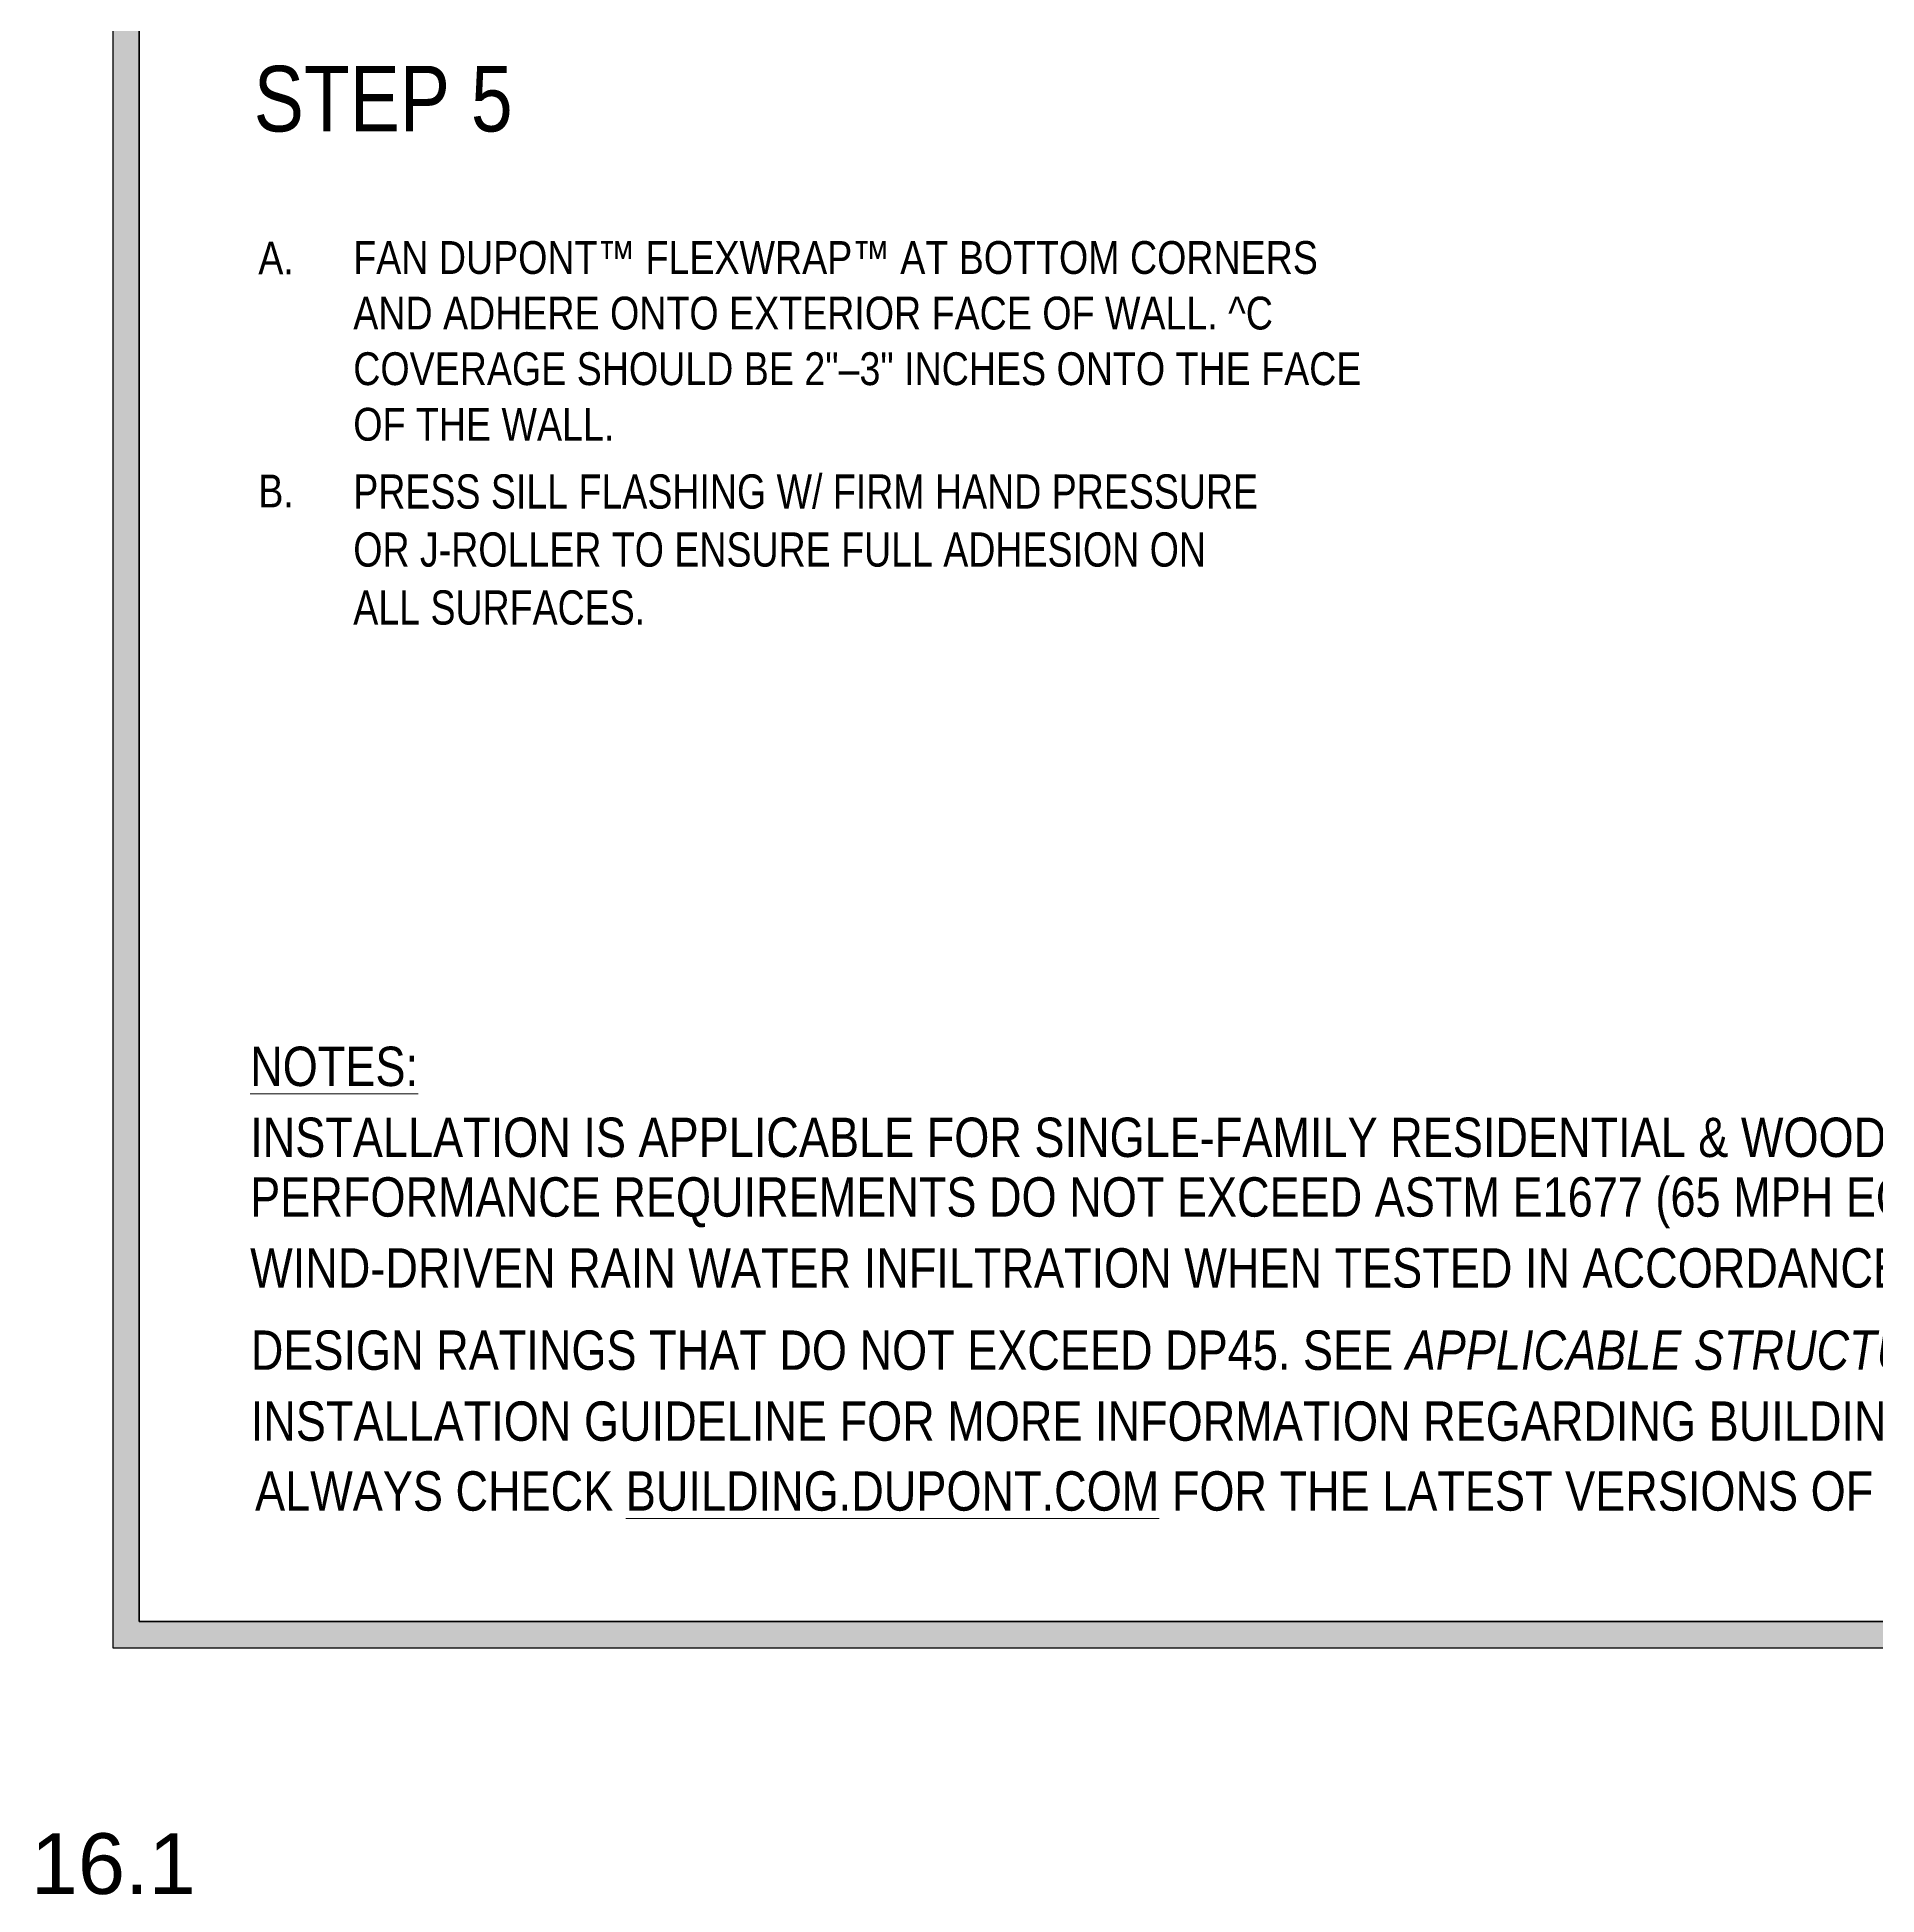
# Model space of a CAD drawing. Extents: x -1140 to 5605, y -816 to 2382.
# Drawn here: x -1140 to -509, y -816 to -179 of the extents above; entities that cross this region are included whole.
import ezdxf

# ---------------------------------------------------------------- set-up
doc = ezdxf.new("R2010")
doc.units = 0
doc.header["$MEASUREMENT"] = 0
for name, color, linetype, lineweight in [('.ATI-TEXT', 7, 'Continuous', 0), ('0_0', 7, 'Continuous', 0), ('_Layer_', 7, 'Continuous', 0), ('G-ANNO-TTLB', 7, 'Continuous', 0)]:
    doc.layers.add(name, color=color, linetype=linetype, lineweight=lineweight)

# ---------------------------------------------------------------- blocks, each defined once
blk = doc.blocks.new('Block_468')
at = {"layer": '.ATI-TEXT', "char_height": 0.2, "attachment_point": 7}
for s, insert in [('\\C18;\\c0;\\FArial Narrow|b0|i0|c1;\\H11.253398;\\W1.000000;A.', (-1064.19, -260.43)), ('\\C18;\\c0;\\FArial Narrow|b0|i0|c1;\\H11.253398;\\W1.000000;B.', (-1064.2, -340.39))]:
    blk.add_mtext(s, dxfattribs=dict(at, insert=insert))
blk = doc.blocks.new('Block_489')
at = {"layer": '.ATI-TEXT', "char_height": 0.2, "attachment_point": 7}
for s, insert in [('\\L\\C18;\\c0;\\FArial Narrow|b0|i0|c1;\\H13.500003;\\W1.000000;NOTES:\\l', (-1066.99, -539.11)), ('\\C18;\\c0;\\FArial Narrow|b0|i0|c1;\\H13.500003;\\W1.000000;INSTALLATION IS APPLICABLE FOR SINGLE-FAMILY RESIDENTIAL & WOOD-FRAMED MULITI-FAMILY AND LIGHT COMMERCIAL BUILDINGS WHEN ', (-1066.99, -563.46)), ('\\C18;\\c0;\\FArial Narrow|b0|i0|c1;\\H13.500003;\\W1.000000;PERFORMANCE REQUIREMENTS DO NOT EXCEED ASTM E1677 (65 MPH EQUIVALENT STRUCTURAL LOAD AND 50 MPH (6.24 PSF) EQUIVALENT', (-1066.99, -587.8)), ('\\C18;\\c0;\\FArial Narrow|b0|i0|c1;\\H13.500003;\\W1.000000;WIND-DRIVEN RAIN WATER INFILTRATION WHEN TESTED IN ACCORDANCE WITH ASTM E331, ASTM E1105, OR SIMILAR), AND WINDOW/DOOR', (-1066.99, -612.15)), ('\\C18;\\c0;\\FArial Narrow|b0|i0|c1;\\H13.500003;\\W1.000000;DESIGN RATINGS THAT DO NOT EXCEED DP45. SEE \\FArial Narrow Italic|b0|i1|c1;APPLICABLE STRUCTURES AND PERFORMANCE CRITERIA \\FArial Narrow|b0|i0|c1;IN THE APPLICABLE DUPONT', (-1066.77, -636.49)), ('\\C18;\\c0;\\FArial Narrow|b0|i0|c1;\\H13.500003;\\W1.000000;INSTALLATION GUIDELINE FOR MORE INFORMATION REGARDING BUILDING TYPES AND BUILDING ENVELOPE PERFORMANCE.  ', (-1066.79, -660.83)), ('\\C18;\\c0;\\FArial Narrow|b0|i0|c1;\\H13.500003;\\W1.000000;ALWAYS CHECK \\L\\C160;\\c16730368;BUILDING.DUPON\\l\\LT\\l\\L.COM\\l\\C18;\\c0; FOR THE LATEST VERSIONS OF DUPONT INSTALLATION GUIDELINES AND OTHER PRODUCT LITERATURE.', (-1065.31, -684.81))]:
    blk.add_mtext(s, dxfattribs=dict(at, insert=insert))

msp = doc.modelspace()

# ---------------------------------------------------------------- hatches: boundary and pattern name
at = {"layer": 'G-ANNO-TTLB', "true_color": 0xff00ff, "transparency": 33554687}
h = msp.add_hatch(color=6, dxfattribs=at)
edge = h.paths.add_edge_path()
edge.add_spline(control_points=[(1815.43, -731.7), (1815.43, -731.7), (-1114.08, -731.7), (-1114.08, -731.7), (-1114.08, -731.7), (-1114.08, 1725.3), (-1114.08, 1725.3), (-1114.08, 1725.3), (1815.43, 1725.3), (1815.43, 1725.3), (1815.43, 1725.3), (1815.43, -731.7), (1815.43, -731.7)], knot_values=[0, 0, 0, 0, 1, 1, 1, 2, 2, 2, 3, 3, 3, 4, 4, 4, 4], degree=3, periodic=0)
edge = h.paths.add_edge_path()
edge.add_spline(control_points=[(-1105.08, 1716.3), (-1105.08, 1716.3), (-1105.08, -722.7), (-1105.08, -722.7), (-1105.08, -722.7), (1806.43, -722.7), (1806.43, -722.7), (1806.43, -722.7), (1806.43, 1716.3), (1806.43, 1716.3), (1806.43, 1716.3), (-1105.08, 1716.3), (-1105.08, 1716.3)], knot_values=[0, 0, 0, 0, 1, 1, 1, 2, 2, 2, 3, 3, 3, 4, 4, 4, 4], degree=3, periodic=0)
edge.add_line((-1105.08, 1716.3), (-1105.08, 1716.3))

# ---------------------------------------------------------------- linework, layer by layer
at = {"layer": 'G-ANNO-TTLB', "color": 6, "lineweight": 30, "true_color": 0xff00ff}
for p, q in [((-1114.08, 1725.3), (-1114.08, -731.7)), ((-1105.08, 1716.3), (-1105.08, -722.7)), ((-1105.08, -722.7), (-1105.08, 1716.3)), ((-1105.08, -722.7), (1806.43, -722.7)), ((1806.43, -722.7), (-1105.08, -722.7)), ((-1114.08, -731.7), (1815.43, -731.7))]:
    msp.add_line(p, q, dxfattribs=at)
at = {"layer": 'G-ANNO-TTLB'}
for points in [[(1815.43, -731.7), (1815.43, -731.7), (-1114.08, -731.7), (-1114.08, -731.7), (-1114.08, -731.7), (-1114.08, 1725.3), (-1114.08, 1725.3), (-1114.08, 1725.3), (1815.43, 1725.3), (1815.43, 1725.3), (1815.43, 1725.3), (1815.43, -731.7), (1815.43, -731.7)], [(-1105.08, 1716.3), (-1105.08, 1716.3), (-1105.08, -722.7), (-1105.08, -722.7), (-1105.08, -722.7), (1806.43, -722.7), (1806.43, -722.7), (1806.43, -722.7), (1806.43, 1716.3), (1806.43, 1716.3), (1806.43, 1716.3), (-1105.08, 1716.3), (-1105.08, 1716.3)]]:
    msp.add_open_spline(points, degree=3, knots=[0, 0, 0, 0, 1, 1, 1, 2, 2, 2, 3, 3, 3, 4, 4, 4, 4], dxfattribs=at)

# ---------------------------------------------------------------- block references
at = {"layer": '.ATI-TEXT'}
for name in ['Block_468', 'Block_489']:
    msp.add_blockref(name, (0, 0), dxfattribs=at)

# ---------------------------------------------------------------- texts
at = {"layer": '.ATI-TEXT', "char_height": 0.2, "attachment_point": 7}
for s, insert in [('\\C18;\\c0;\\FArial Narrow|b0|i0|c1;\\H22.499999;\\W1.000000;STEP 5', (-1065.76, -211.71)), ('\\C18;\\c0;\\FArial Narrow|b0|i0|c1;\\H11.253398;\\W1.000000;FAN DUPONT™ FLEXWRAP™ AT BOTTOM CORNERS ', (-1031.63, -260.43)), ('\\C18;\\c0;\\FArial Narrow|b0|i0|c1;\\H11.253398;\\W1.000000;AND ADHERE ONTO EXTERIOR FACE OF WALL. ^C', (-1031.63, -279.5)), ('\\C18;\\c0;\\FArial Narrow|b0|i0|c1;\\H11.253398;\\W1.000000;COVERAGE SHOULD BE 2"–3" INCHES ONTO THE FACE ', (-1031.63, -298.58)), ('\\C18;\\c0;\\FArial Narrow|b0|i0|c1;\\H11.253398;\\W1.000000;OF THE WALL. ', (-1031.63, -317.65))]:
    msp.add_mtext(s, dxfattribs=dict(at, insert=insert))
at = {"layer": '0_0', "insert": (-1142.26, -816.44), "char_height": 0.2, "attachment_point": 7}
msp.add_mtext('\\C18;\\c0;\\FArial|b0|i0|c1;\\H20.833332;\\W1.000000;16.1', dxfattribs=at)
at = {"layer": '_Layer_', "char_height": 0.2, "attachment_point": 7}
for s, insert in [('\\C18;\\c0;\\FArial Narrow|b0|i0|c1;\\H11.736651;\\W0.957330;PRESS SILL FLASHING W/ FIRM HAND PRESSURE ', (-1031.63, -340.97)), ('\\C18;\\c0;\\FArial Narrow|b0|i0|c1;\\H11.736651;\\W0.957330;OR J-ROLLER TO ENSURE FULL ADHESION ON ', (-1031.63, -360.87)), ('\\C18;\\c0;\\FArial Narrow|b0|i0|c1;\\H11.736651;\\W0.957330;ALL SURFACES.', (-1031.63, -380.76))]:
    msp.add_mtext(s, dxfattribs=dict(at, insert=insert))

doc.saveas('drawing.dxf')
